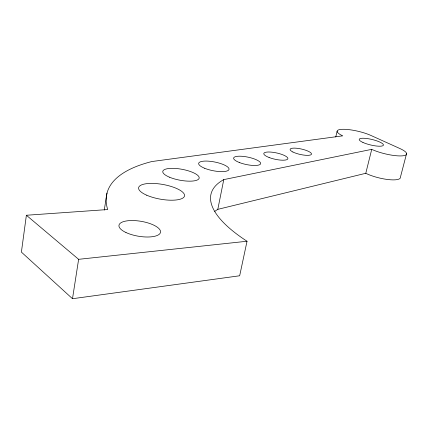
<?xml version="1.0" encoding="UTF-8"?>
<svg xmlns="http://www.w3.org/2000/svg" width="428" height="428" viewBox="0 0 428 428"><rect width="100%" height="100%" fill="white"/><g stroke="black" fill="none" stroke-linecap="round" stroke-linejoin="round"><path stroke-width="0.64" d="M26.381 215.257L21.4 252.108L72.498 298.717L239.669 275.771L247.031 241.248A172.714 53.907 14.6 0 1 223.774 179.61L371.734 149.351A21.127 4.863 13.7 0 0 401.031 155.92A21.127 4.863 13.7 0 0 399.929 148.548L370.889 135.441A20.421 4.59 13.2 0 0 342.946 129.283A20.421 4.59 13.2 0 0 342.737 135.842L151.881 161.538A237.952 78.971 13.9 0 0 107.685 209.549L26.381 215.257L78.624 259.32L247.031 241.248M72.498 298.717L78.624 259.32M104.255 210.062L107.005 193.076M214.749 211.416A170.826 58.754 14.9 0 1 217.804 209.351L223.774 179.61M335.766 136.976L337.12 131.219M217.804 209.351L365.78 173.292L371.734 149.351M406.6 153.518L400.448 177.101A20.961 5.334 13.9 0 1 388.378 179.583A20.961 5.334 13.9 0 1 365.78 173.292M125.96 232.511A21.058 7.57 9.5 0 0 160.147 233.249A21.058 7.57 9.5 0 0 133.167 220.548A21.058 7.57 9.5 0 0 125.96 232.511M362.96 142.454A12.455 2.836 13.4 0 0 383.108 145.568A12.455 2.836 13.4 0 0 367.855 138.661A12.455 2.836 13.4 0 0 362.96 142.454M146.751 195.227A23.31 7.458 10.1 0 0 184.201 196.746A23.31 7.458 10.1 0 0 153.764 183.446A23.31 7.458 10.1 0 0 146.751 195.227M239.247 162.469A13.798 3.788 11.7 0 0 260.609 163.806A13.798 3.788 11.7 0 0 241.574 156.257A13.798 3.788 11.7 0 0 239.247 162.469M204.584 168.247A15.472 4.43 11.2 0 0 228.921 169.659A15.472 4.43 11.2 0 0 208.045 161.131A15.472 4.43 11.2 0 0 204.584 168.247M169.435 177.176A18.506 5.553 10.5 0 0 198.956 178.701A18.506 5.553 10.5 0 0 174.533 168.397A18.506 5.553 10.5 0 0 169.435 177.176M269.089 157.499A12.316 3.247 12.2 0 0 287.873 158.751A12.316 3.247 12.2 0 0 270.582 152.063A12.316 3.247 12.2 0 0 269.089 157.499M292.891 152.004A10.962 2.782 12.6 0 0 311.028 154.722A10.962 2.782 12.6 0 0 298.541 148.484A10.962 2.782 12.6 0 0 292.891 152.004"/></g></svg>
